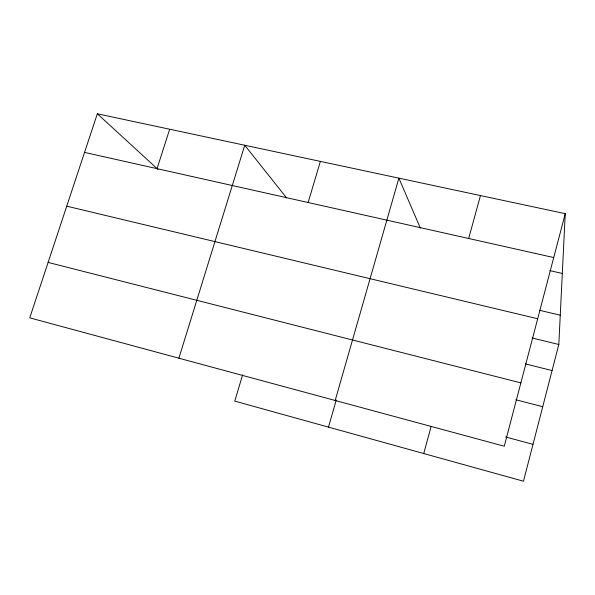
<?xml version="1.0" encoding="UTF-8"?>
<svg xmlns="http://www.w3.org/2000/svg" width="595" height="595" viewBox="0 0 595 595"><rect width="100%" height="100%" fill="white"/><g stroke="black" fill="none" stroke-linecap="round" stroke-linejoin="round"><path stroke-width="0.89" d="M242.611 374.917L234.75 401.112L523.474 481.214L558.817 344.483L565.25 213.664L97.342 113.786L29.75 317.849L504.262 446.22L565.25 213.664M423.729 453.539L431.137 426.399M468.667 238.491L480.455 195.569M335.178 400.48L398.888 178.158L420.39 228.168M328.492 427.121L336.249 400.019M308.121 202.508L320.378 161.394M178.887 358.197L244.746 145.254L286.641 197.971M157.043 168.653L169.679 129.227M84.55 152.409L553.737 257.553M549.78 270.606L562.312 273.455M539.486 310.293L560.259 315.216M66.744 206.175L537.687 318.756M532.056 337.96L558.817 344.483M525.266 363.857L552.078 370.566M48.113 262.417L520.87 382.89M515.85 399.758L542.729 406.72M505.638 436.998L533.008 444.339M97.342 113.786L158.01 169.471"/></g></svg>
